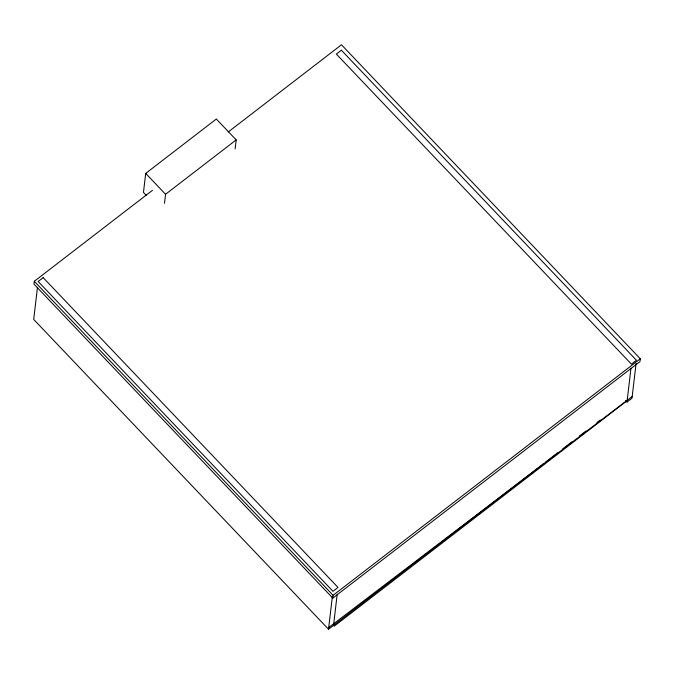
<?xml version="1.0" encoding="UTF-8"?>
<svg xmlns="http://www.w3.org/2000/svg" width="674" height="674" viewBox="0 0 674 674"><rect width="100%" height="100%" fill="white"/><g stroke="black" fill="none" stroke-linecap="round" stroke-linejoin="round"><path stroke-width="1.01" d="M152.501 190.279L34.29 281.294L33.961 284.108L332.788 598.116L639.971 361.601L640.3 358.787L341.474 44.779L228.259 131.952M37.466 287.402L33.7 319.425L328.516 629.221L543.556 463.653M235.133 148.903L236.186 139.897L216.329 119.028L145.694 173.412L143.461 192.427L146.3 195.409M164.498 203.295L165.551 194.28L236.186 139.897M328.516 629.221L332.375 596.414M332.788 598.116L333.116 595.302L640.3 358.787M337.152 594.603L333.537 625.362L334.262 626.129L626.247 401.316M625.531 400.558L626.98 402.083L630.957 368.248M636.087 363.362L631.993 398.216L626.98 402.083M545.224 462.372L557.727 452.751M562.723 448.901L571.889 441.841M579.396 436.061L586.06 430.93M596.894 422.59L600.231 420.02M328.718 627.511L632.195 396.506M145.694 173.412L165.551 194.28M34.29 281.294L333.116 595.302M43.17 277.629L38.157 281.488L332.973 591.292L337.994 587.425L43.17 277.629M341.381 50.221L336.368 54.08L631.437 364.145L636.45 360.287L341.381 50.221"/></g></svg>
